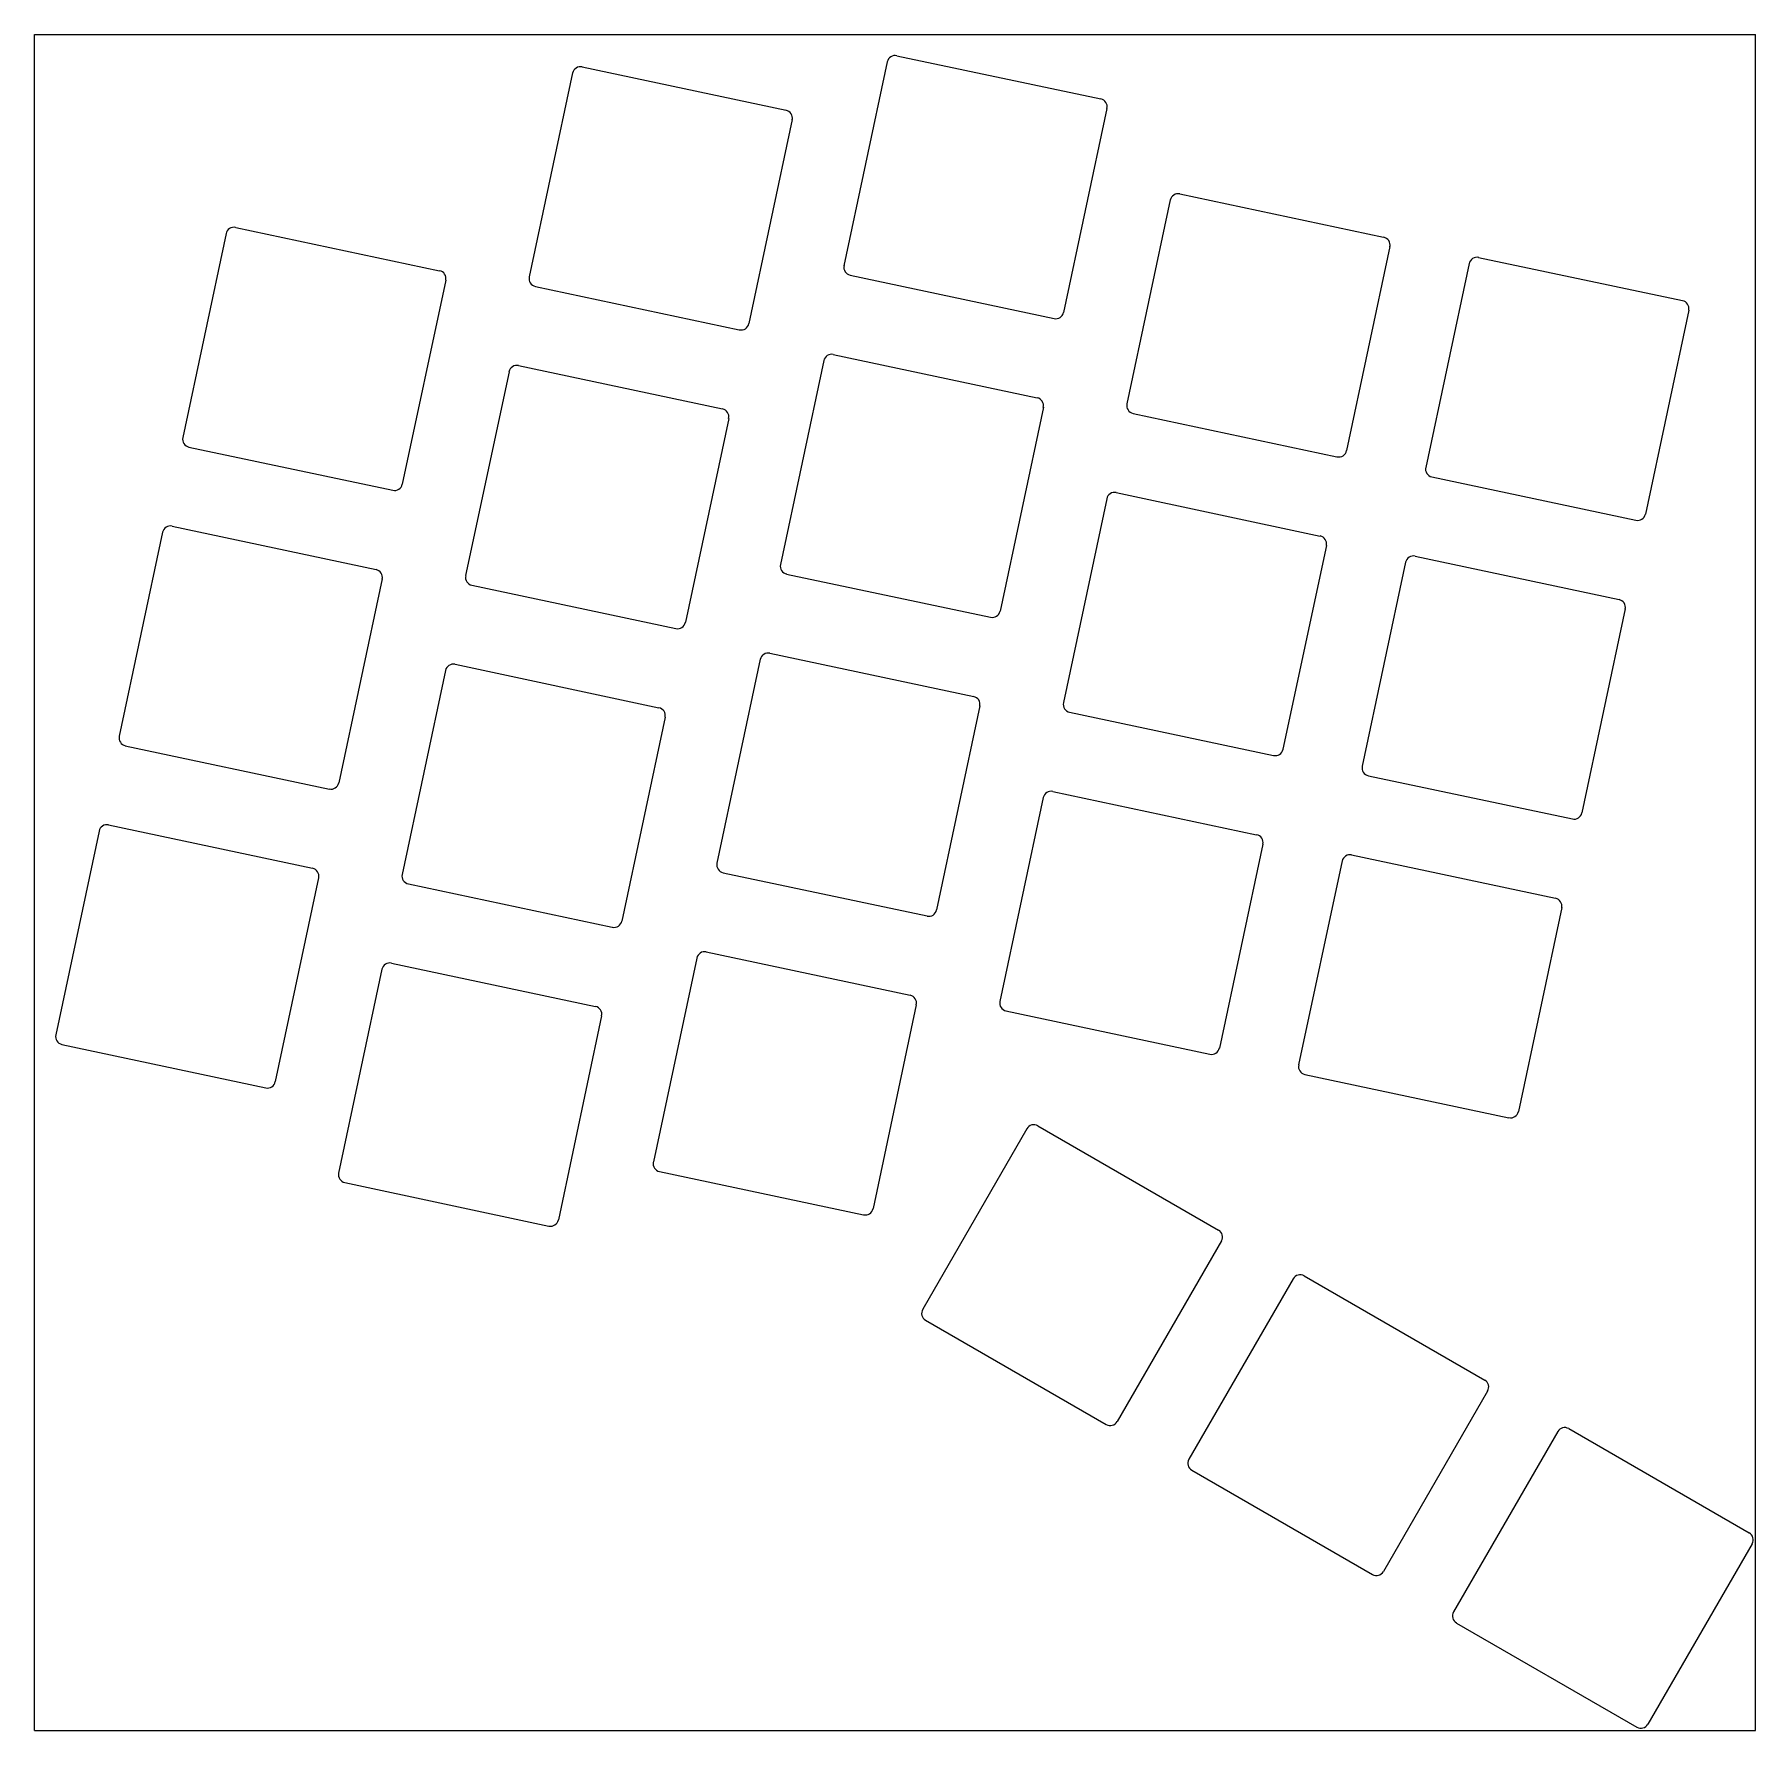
# Model space of a CAD drawing. Header units: millimetres. Extents: x 20 to 127, y -112 to -6.
import ezdxf

# ---------------------------------------------------------------- set-up
doc = ezdxf.new("R2010")
doc.units = ezdxf.units.MM

msp = doc.modelspace()

# ---------------------------------------------------------------- linework, layer by layer
for p, q in [((19.87, -6.25), (127.19, -6.25)), ((19.87, -112.05), (19.87, -6.25)), ((127.19, -112.05), (127.19, -6.25)), ((54.02, -8.28), (66.74, -10.98)), ((73.05, -7.96), (70.35, -20.68)), ((73.64, -7.58), (86.36, -10.28)), ((53.43, -8.66), (50.72, -21.38)), ((67.12, -11.57), (64.42, -24.29)), ((86.74, -10.88), (84.04, -23.59)), ((90.69, -16.58), (87.99, -29.3)), ((91.29, -16.2), (104, -18.9)), ((31.82, -18.68), (29.12, -31.39)), ((32.42, -18.29), (45.13, -20.99)), ((104.39, -19.49), (101.69, -32.21)), ((109.92, -20.16), (122.64, -22.86)), ((70.73, -21.27), (83.45, -23.98)), ((109.33, -20.54), (106.62, -33.26)), ((45.52, -21.59), (42.81, -34.3)), ((51.11, -21.97), (63.82, -24.67)), ((123.02, -23.46), (120.32, -36.17)), ((69.09, -26.6), (66.39, -39.31)), ((69.68, -26.21), (82.4, -28.92)), ((49.47, -27.3), (46.76, -40.01)), ((50.06, -26.91), (62.77, -29.61)), ((82.78, -29.51), (80.08, -42.23)), ((88.38, -29.89), (101.09, -32.6)), ((63.16, -30.21), (60.46, -42.92)), ((29.5, -31.99), (42.22, -34.69)), ((107.01, -33.85), (119.73, -36.56)), ((86.73, -35.22), (84.03, -47.93)), ((87.33, -34.83), (100.04, -37.54)), ((27.86, -37.31), (25.16, -50.03)), ((28.45, -36.93), (41.17, -39.63)), ((100.43, -38.13), (97.72, -50.84)), ((105.37, -39.18), (102.66, -51.89)), ((105.96, -38.79), (118.68, -41.5)), ((41.56, -40.22), (38.85, -52.94)), ((47.15, -40.61), (59.86, -43.31)), ((66.77, -39.91), (79.49, -42.61)), ((119.06, -42.09), (116.36, -54.81)), ((65.72, -44.85), (78.44, -47.55)), ((45.51, -45.93), (42.8, -58.65)), ((46.1, -45.54), (58.81, -48.25)), ((65.13, -45.23), (62.43, -57.95)), ((78.82, -48.14), (76.12, -60.86)), ((59.2, -48.84), (56.5, -61.56)), ((84.42, -48.53), (97.13, -51.23)), ((25.54, -50.62), (38.26, -53.32)), ((103.05, -52.49), (115.77, -55.19)), ((83.37, -53.47), (96.08, -56.17)), ((82.77, -53.85), (80.07, -66.57)), ((24.49, -55.56), (37.21, -58.26)), ((23.9, -55.94), (21.2, -68.66)), ((96.47, -56.76), (93.76, -69.48)), ((101.41, -57.81), (98.7, -70.53)), ((102, -57.43), (114.72, -60.13)), ((37.59, -58.86), (34.89, -71.57)), ((62.81, -58.54), (75.53, -61.24)), ((43.19, -59.24), (55.9, -61.94)), ((115.1, -60.72), (112.4, -73.44)), ((42.14, -64.18), (54.85, -66.88)), ((61.17, -63.87), (58.47, -76.58)), ((61.76, -63.48), (74.48, -66.18)), ((41.54, -64.56), (38.84, -77.28)), ((55.24, -67.47), (52.54, -80.19)), ((74.86, -66.78), (72.16, -79.49)), ((80.45, -67.16), (93.17, -69.86)), ((21.58, -69.25), (34.3, -71.96)), ((99.09, -71.12), (111.8, -73.82)), ((81.76, -74.51), (75.26, -85.77)), ((82.44, -74.33), (93.7, -80.83)), ((58.85, -77.18), (71.57, -79.88)), ((39.23, -77.87), (51.94, -80.58)), ((93.89, -81.51), (87.39, -92.77)), ((99.04, -83.69), (110.3, -90.19)), ((98.35, -83.87), (91.85, -95.13)), ((75.44, -86.45), (86.7, -92.95)), ((110.48, -90.87), (103.98, -102.13)), ((115.54, -93.21), (126.79, -99.71)), ((114.85, -93.4), (108.35, -104.65)), ((92.04, -95.81), (103.3, -102.31)), ((126.98, -100.4), (120.48, -111.65)), ((108.54, -105.34), (119.79, -111.84)), ((19.87, -112.05), (127.19, -112.05))]:
    msp.add_line(p, q)
for centre, start, end in [((53.92, -8.77), 78, 168), ((73.54, -8.07), 78, 168), ((86.26, -10.77), 348, 78), ((66.63, -11.47), 348, 78), ((91.18, -16.69), 78, 168), ((32.31, -18.78), 78, 168), ((103.9, -19.39), 348, 78), ((109.82, -20.65), 78, 168), ((45.03, -21.48), 348, 78), ((51.21, -21.48), 168, 258), ((70.84, -20.78), 168, 258), ((83.55, -23.49), 258, 348), ((122.53, -23.35), 348, 78), ((63.93, -24.19), 258, 348), ((69.58, -26.7), 78, 168), ((49.95, -27.4), 78, 168), ((82.29, -29.41), 348, 78), ((62.67, -30.1), 348, 78), ((88.48, -29.4), 168, 258), ((29.61, -31.5), 168, 258), ((101.2, -32.11), 258, 348), ((107.11, -33.36), 168, 258), ((42.32, -34.2), 258, 348), ((87.22, -35.32), 78, 168), ((119.83, -36.07), 258, 348), ((28.35, -37.41), 78, 168), ((99.94, -38.02), 348, 78), ((41.07, -40.12), 348, 78), ((66.88, -39.42), 168, 258), ((105.86, -39.28), 78, 168), ((47.25, -40.12), 168, 258), ((118.57, -41.99), 348, 78), ((59.97, -42.82), 258, 348), ((79.59, -42.12), 258, 348), ((65.62, -45.34), 78, 168), ((45.99, -46.03), 78, 168), ((58.71, -48.74), 348, 78), ((78.33, -48.04), 348, 78), ((84.52, -48.04), 168, 258), ((25.65, -50.13), 168, 258), ((97.24, -50.74), 258, 348), ((103.15, -52), 168, 258), ((38.36, -52.83), 258, 348), ((83.26, -53.96), 78, 168), ((24.39, -56.05), 78, 168), ((115.87, -54.7), 258, 348), ((95.98, -56.66), 348, 78), ((62.92, -58.05), 168, 258), ((101.9, -57.92), 78, 168), ((37.11, -58.75), 348, 78), ((43.29, -58.75), 168, 258), ((75.63, -60.76), 258, 348), ((114.61, -60.62), 348, 78), ((56.01, -61.45), 258, 348), ((42.03, -64.67), 78, 168), ((61.66, -63.97), 78, 168), ((74.37, -66.67), 348, 78), ((54.75, -67.37), 348, 78), ((80.56, -66.67), 168, 258), ((21.69, -68.76), 168, 258), ((93.27, -69.37), 258, 348), ((99.19, -70.63), 168, 258), ((34.4, -71.47), 258, 348), ((111.91, -73.33), 258, 348), ((82.19, -74.76), 60, 150), ((58.95, -76.69), 168, 258), ((39.33, -77.38), 168, 258), ((52.05, -80.09), 258, 348), ((71.67, -79.39), 258, 348), ((93.45, -81.26), 330, 60), ((98.79, -84.12), 60, 150), ((75.69, -86.02), 150, 240), ((110.05, -90.62), 330, 60), ((86.95, -92.52), 240, 330), ((115.29, -93.65), 60, 150), ((92.29, -95.38), 150, 240), ((126.54, -100.15), 330, 60), ((103.55, -101.88), 240, 330), ((108.79, -104.9), 150, 240), ((120.04, -111.4), 240, 330)]:
    msp.add_arc(centre, 0.5, start, end)

doc.saveas('drawing.dxf')
